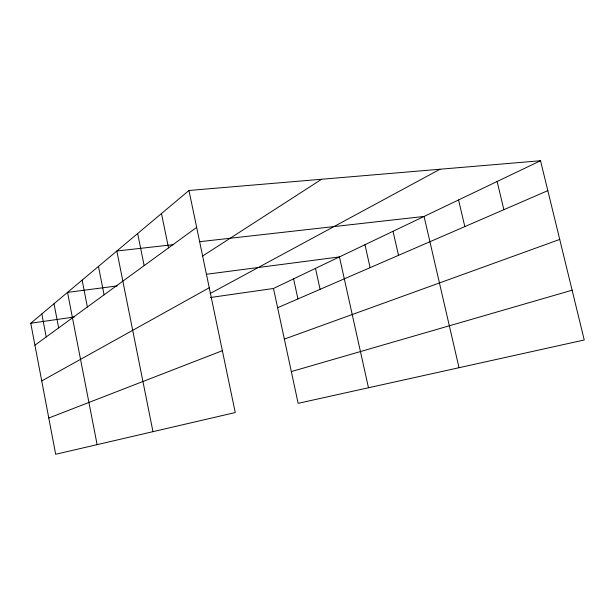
<?xml version="1.0" encoding="UTF-8"?>
<svg xmlns="http://www.w3.org/2000/svg" width="615" height="615" viewBox="0 0 615 615"><rect width="100%" height="100%" fill="white"/><g stroke="black" fill="none" stroke-linecap="round" stroke-linejoin="round"><path stroke-width="0.92" d="M188.966 190.481L235.253 412.55L55.681 454.27L30.75 323.236L188.966 190.481L540.539 160.73L584.25 339.987L298.144 403.332L273.483 288.473L540.539 160.73M34.924 345.184L196.662 227.396M202.566 256.071L321.614 179.257M41.728 380.931L209.238 287.759M210.138 293.532L440.025 169.24M277.619 307.738L547.834 190.635M48.785 418.016L222.361 350.704M284.353 339.088L559.735 239.435M291.325 371.591L572.111 290.211M30.75 323.236L74.277 317.002M210.338 297.522L273.483 288.473M117.196 285.906L67.519 292.386L97.124 444.637M206.801 274.221L339.449 256.924L368.477 387.757M173.315 244.655L116.827 251.012L152.974 431.661M199.844 241.672L424.073 216.442L459.021 367.709M497.135 181.494L503.87 209.684M458.567 199.944L464.825 226.604M393.031 231.294L398.512 255.348M364.964 244.716L370.115 267.656M315.487 268.386L320.084 289.334M293.586 278.864L297.937 298.936M161.476 213.543L168.525 247.891M137.66 233.531L144.156 265.634M98.454 266.426L104.073 294.823M82.126 280.132L87.392 306.977M53.997 303.733L58.663 327.903M41.805 313.957L46.21 336.966"/></g></svg>
